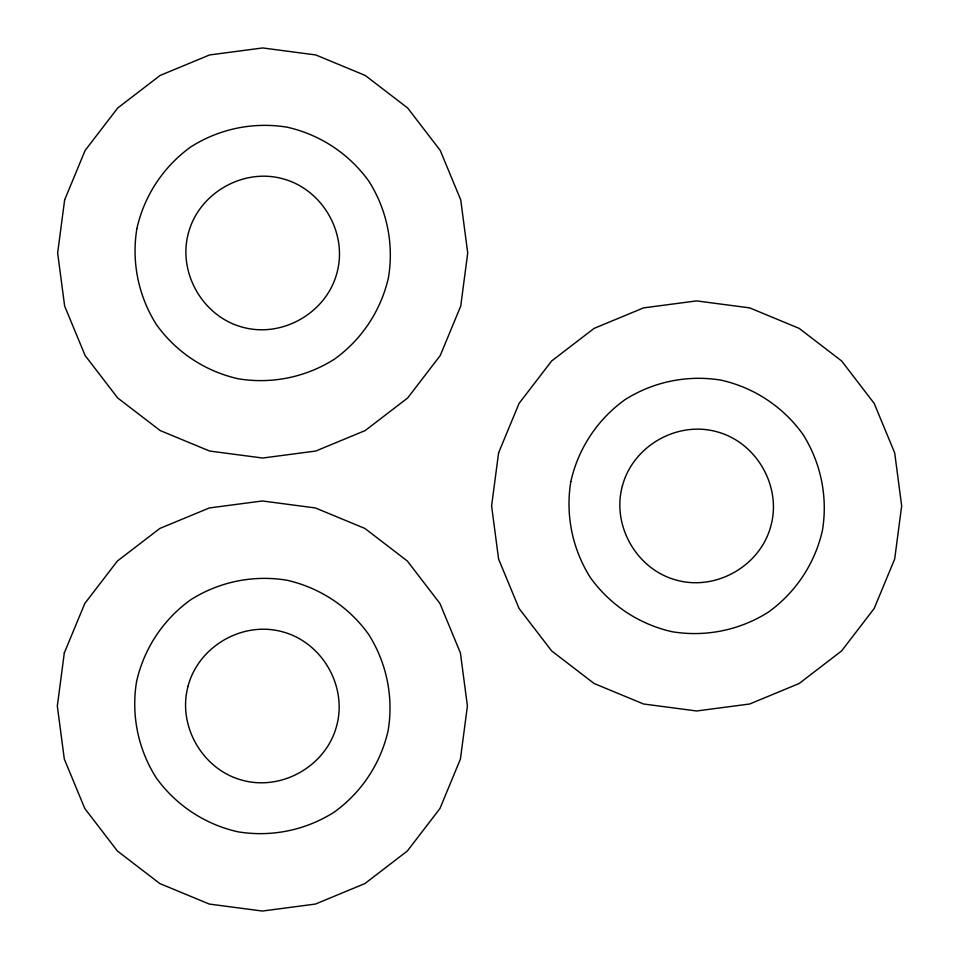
<?xml version="1.0" encoding="UTF-8"?>
<svg xmlns="http://www.w3.org/2000/svg" width="959" height="959" viewBox="0 0 959 959"><rect width="100%" height="100%" fill="white"/><g stroke="black" fill="none" stroke-linecap="round" stroke-linejoin="round"><path stroke-width="1.44" d="M136.873 228.626C131.407 261.999 138.384 296.163 156.497 324.729C176.228 352.193 205.31 371.409 238.323 378.805C271.697 384.271 305.861 377.295 334.415 359.181C361.891 339.438 381.107 310.356 388.503 277.355C393.969 243.97 386.992 209.817 368.879 181.251C349.136 153.788 320.054 134.56 287.053 127.175C253.667 121.709 219.515 128.686 190.949 146.799C163.486 166.53 144.258 195.624 136.873 228.626M136.55 681.645C131.083 715.03 138.06 749.183 156.173 777.749C175.917 805.212 204.998 824.44 238 831.825C271.385 837.291 305.537 830.314 334.104 812.201C361.567 792.47 380.795 763.376 388.179 730.374C393.646 697.001 386.669 662.837 368.556 634.271C348.824 606.807 319.743 587.591 286.729 580.195C253.356 574.729 219.191 581.705 190.637 599.819C163.162 619.562 143.946 648.644 136.55 681.645M570.821 481.574C565.354 514.959 572.331 549.111 590.444 577.678C610.176 605.141 639.257 624.369 672.271 631.753C705.644 637.22 739.809 630.243 768.363 612.13C795.838 592.398 815.054 563.317 822.45 530.303C827.917 496.93 820.94 462.765 802.827 434.211C783.083 406.736 754.002 387.52 721 380.136C687.615 374.657 653.463 381.634 624.896 399.747C597.433 419.491 578.205 448.572 570.821 481.574M64.637 199.916L57.648 252.984L64.637 306.053L85.111 355.513L117.705 397.973L160.165 430.555L209.613 451.042L262.682 458.03L315.751 451.042L365.199 430.555L407.671 397.973L440.253 355.513L460.74 306.053L467.728 252.984L460.74 199.916L440.253 150.467L407.671 108.007L365.199 75.425L315.751 54.939L262.682 47.95L209.613 54.939L160.165 75.425L117.705 108.007L85.111 150.467L64.637 199.916M64.313 652.947L57.324 706.016L64.313 759.084L84.8 808.533L117.382 850.993L159.853 883.575L209.302 904.061L262.37 911.05L315.439 904.061L364.888 883.575L407.347 850.993L439.941 808.533L460.416 759.084L467.405 706.016L460.416 652.947L439.941 603.487L407.347 561.027L364.888 528.445L315.439 507.958L262.37 500.97L209.302 507.958L159.853 528.445L117.382 561.027L84.8 603.487L64.313 652.947M188.42 233.085C177.511 272.776 202.972 316.854 242.783 327.259C282.473 338.155 326.551 312.706 336.957 272.883C347.853 233.205 322.404 189.127 282.581 178.722C242.903 167.825 198.813 193.274 188.42 233.085M188.096 686.117C177.199 725.795 202.649 769.873 242.471 780.278C282.15 791.175 326.24 765.726 336.633 725.915C347.542 686.224 322.08 642.146 282.27 631.741C242.579 620.845 198.501 646.294 188.096 686.117M498.584 452.876L491.595 505.944L498.584 559.013L519.059 608.462L551.653 650.921L594.112 683.515L643.561 703.99L696.63 710.979L749.698 703.99L799.147 683.515L841.618 650.921L874.2 608.462L894.687 559.013L901.676 505.944L894.687 452.876L874.2 403.427L841.618 360.956L799.147 328.374L749.698 307.887L696.63 300.898L643.561 307.887L594.112 328.374L551.653 360.956L519.059 403.427L498.584 452.876M622.367 486.045C611.458 525.724 636.92 569.814 676.73 580.207C716.421 591.116 760.499 565.654 770.904 525.844C781.801 486.165 756.351 442.075 716.529 431.67C676.85 420.773 632.76 446.223 622.367 486.045"/></g></svg>
